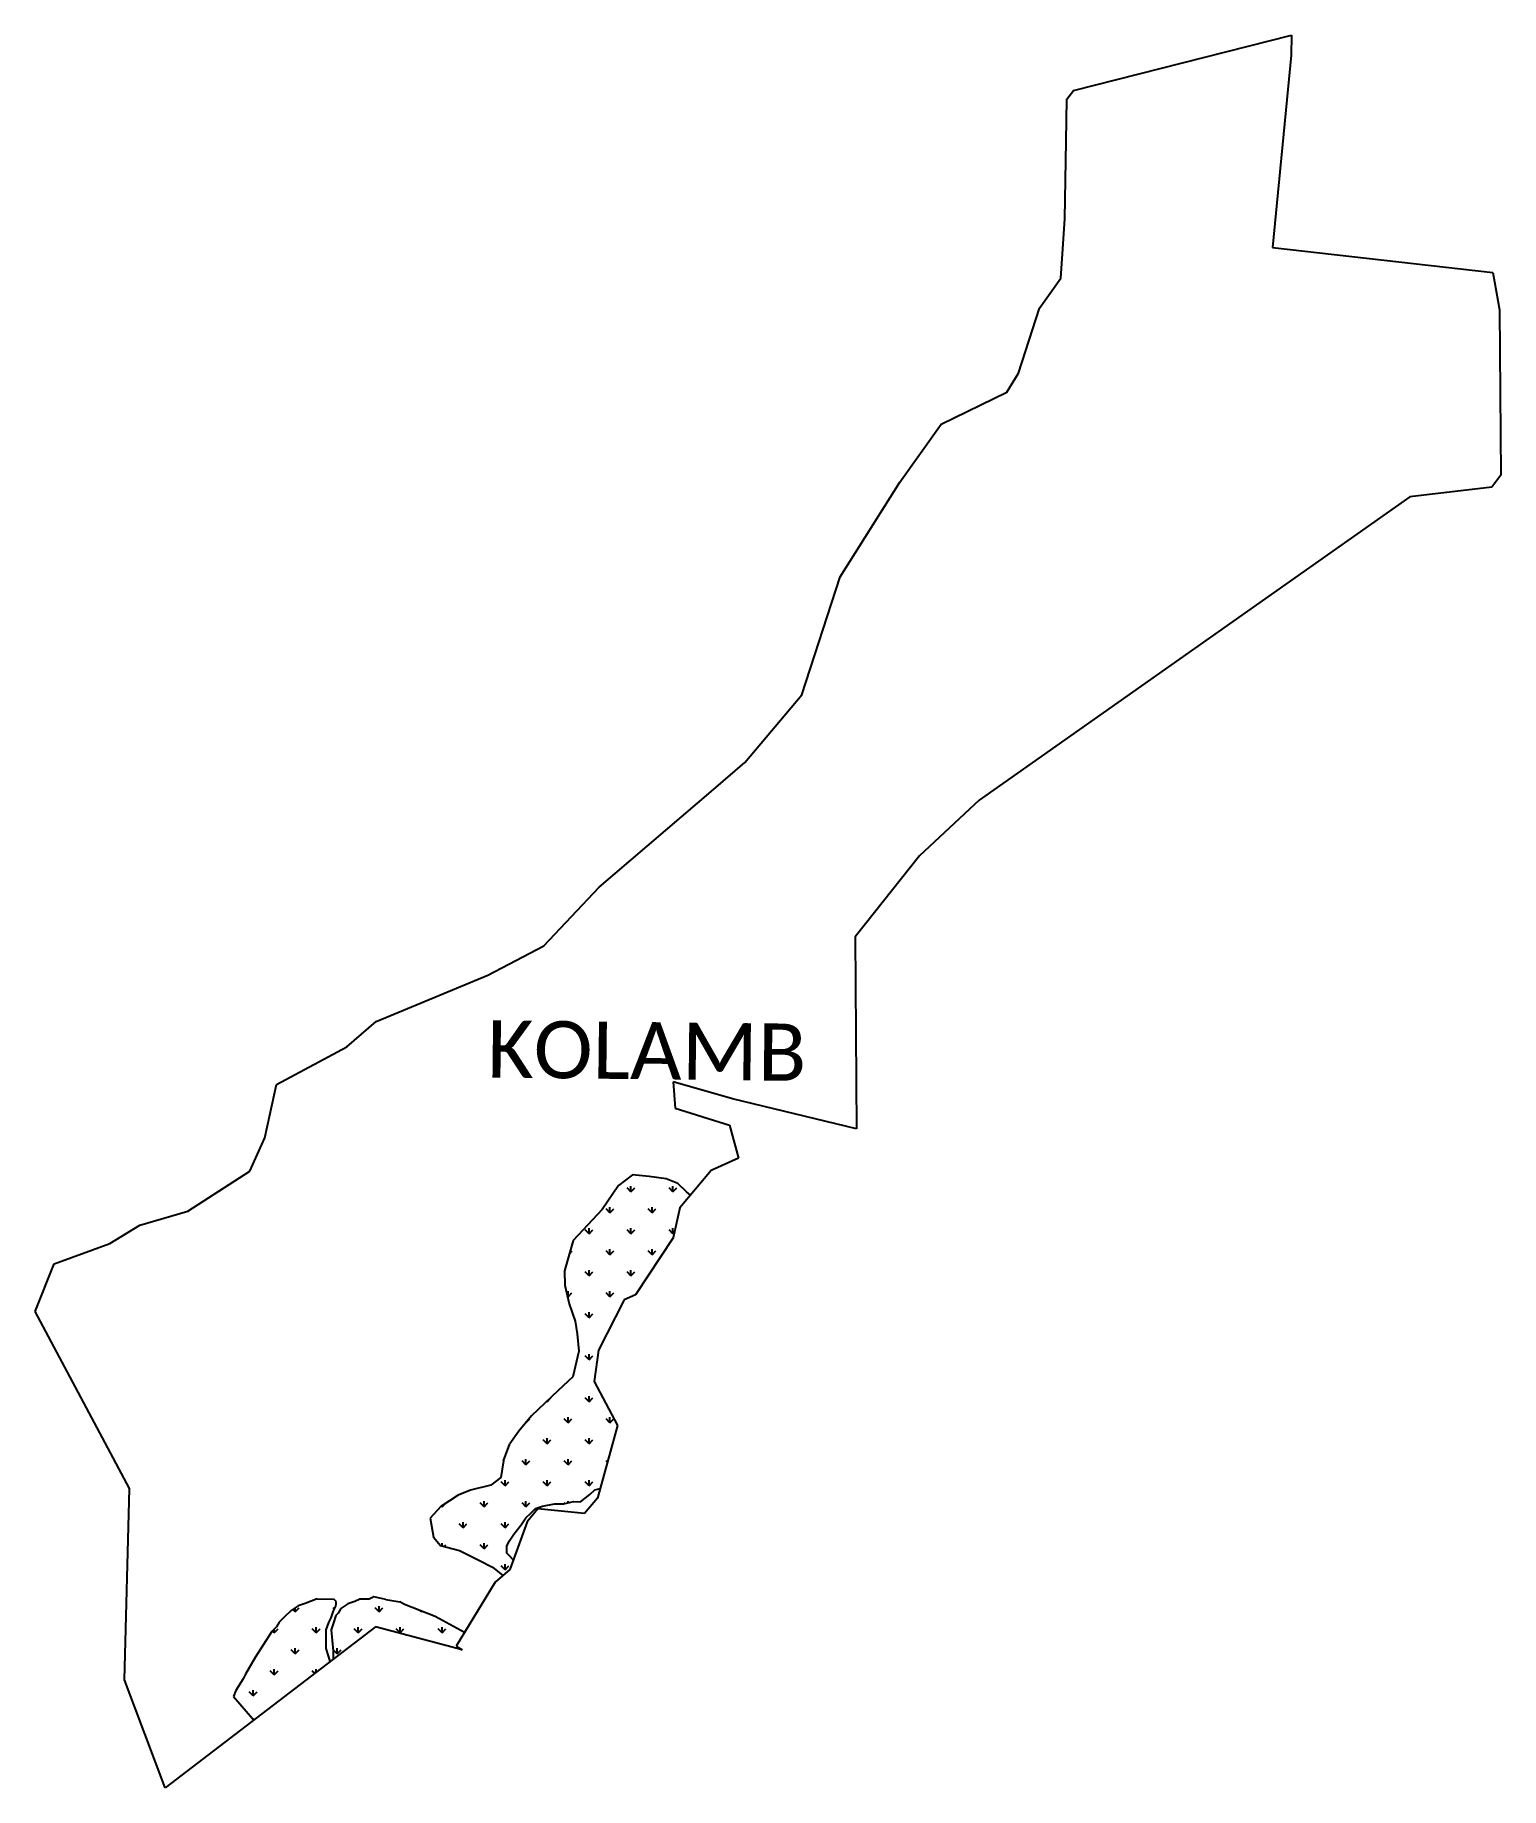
# Model space of a CAD drawing. Header units: metres. Extents: x 335632 to 338140, y 1777430 to 1780429.
import ezdxf

# ---------------------------------------------------------------- set-up
doc = ezdxf.new("R2010")
doc.units = ezdxf.units.M
doc.layers.add('MANGROOVES', color=112, linetype='Continuous')
doc.layers.add('VILLAGE NAME', color=250, linetype='Continuous')
doc.styles.add('MtXpl_Calibri', font='calibri.ttf')

msp = doc.modelspace()

# ---------------------------------------------------------------- linework, layer by layer
at = {"color": 3}
for p, q in [((337408.9, 1780334.2), (337781.9, 1780429.3)), ((337781.9, 1780429.3), (337781.6, 1780394.9)), ((337781.6, 1780394.9), (337749.8, 1780065.9)), ((337396.4, 1780247.6), (337397.6, 1780319.7)), ((337397.6, 1780319.7), (337408.9, 1780334.2)), ((337394.2, 1780114.8), (337396.4, 1780247.6)), ((337390.2, 1780055), (337394.2, 1780114.8)), ((337387.5, 1780013.1), (337390.2, 1780055)), ((337749.8, 1780065.9), (338126.7, 1780023)), ((337351, 1779962.1), (337387.5, 1780013.1)), ((338126.7, 1780023), (338137.7, 1779959.3)), ((337314.8, 1779850.7), (337351, 1779962.1)), ((338137.7, 1779959.3), (338140.4, 1779676.3)), ((337294.8, 1779818.1), (337314.8, 1779850.7)), ((337182.4, 1779763.4), (337294.8, 1779818.1)), ((337112.1, 1779664.3), (337182.4, 1779763.4)), ((337009.5, 1779502.1), (337112.1, 1779664.3)), ((338125, 1779655.5), (337984.3, 1779639.3)), ((338140.4, 1779676.3), (338125, 1779655.5)), ((337984.3, 1779639.3), (337247.7, 1779120.4)), ((336944.2, 1779300.6), (337009.5, 1779502.1)), ((336846.9, 1779184.6), (336944.2, 1779300.6)), ((336792.9, 1779138.5), (336846.9, 1779184.6)), ((336597.4, 1778971.5), (336792.9, 1779138.5)), ((337247.7, 1779120.4), (337145.7, 1779024.9)), ((337145.7, 1779024.9), (337035.6, 1778886.5)), ((336502.5, 1778871.1), (336597.4, 1778971.5)), ((336406.9, 1778820.5), (336502.5, 1778871.1)), ((337035.6, 1778886.5), (337038, 1778557.8)), ((336215.6, 1778741.2), (336406.9, 1778820.5)), ((336165.4, 1778697.8), (336215.6, 1778741.2)), ((336045.2, 1778633.6), (336165.4, 1778697.8)), ((336025.5, 1778542.3), (336045.2, 1778633.6)), ((336825.6, 1778609.2), (336724.3, 1778638.1)), ((336724.3, 1778638.1), (336727.6, 1778593.2)), ((337038, 1778557.8), (336825.6, 1778609.2)), ((336727.6, 1778593.2), (336820.4, 1778564)), ((335999.6, 1778485.6), (336025.5, 1778542.3)), ((336820.4, 1778564), (336835.9, 1778507.5)), ((335893.6, 1778416.6), (335999.6, 1778485.6)), ((336789, 1778486.3), (336735.6, 1778422.7)), ((336835.9, 1778507.5), (336789, 1778486.3)), ((336735.6, 1778422.7), (336724, 1778371.5)), ((335759.9, 1778361.3), (335811.6, 1778393.1)), ((335811.6, 1778393.1), (335893.6, 1778416.6)), ((335664.6, 1778327), (335759.9, 1778361.3)), ((336724, 1778371.5), (336659.3, 1778273.8)), ((335632.1, 1778245.4), (335664.6, 1778327)), ((336659.3, 1778273.8), (336640.1, 1778264.9)), ((335793.8, 1777942.3), (335632.1, 1778245.4)), ((336640.1, 1778264.9), (336596.2, 1778179)), ((336596.2, 1778179), (336588.6, 1778125.3)), ((336588.6, 1778125.3), (336629, 1778050.1)), ((336629, 1778050.1), (336594.7, 1777925.7)), ((335785, 1777615.2), (335793.8, 1777942.3)), ((336594.7, 1777925.7), (336572.4, 1777899.3)), ((336474, 1777885.1), (336444.3, 1777803.8)), ((336492.7, 1777907.6), (336474, 1777885.1)), ((336572.4, 1777899.3), (336492.7, 1777907.6)), ((336444.3, 1777803.8), (336419.3, 1777782.3)), ((336419.3, 1777782.3), (336352.9, 1777672.7)), ((336214.7, 1777705.8), (335854.5, 1777430)), ((336362.9, 1777666.1), (336214.7, 1777705.8)), ((336352.9, 1777672.7), (336362.9, 1777666.1)), ((335854.5, 1777430), (335785, 1777615.2))]:
    msp.add_line(p, q, dxfattribs=at)
at = {"layer": 'MANGROOVES'}
for p, q in [((336630.2, 1778460.8), (336602.3, 1778419.5)), ((336654.4, 1778478.8), (336630.2, 1778460.8)), ((336682.9, 1778476), (336654.4, 1778478.8)), ((336712.3, 1778472), (336682.9, 1778476)), ((336732, 1778464.4), (336712.3, 1778472)), ((336746.8, 1778450.2), (336732, 1778464.4)), ((336753.8, 1778444.3), (336746.8, 1778450.2)), ((336602.3, 1778419.5), (336552.8, 1778366.8)), ((336552.8, 1778366.8), (336538.1, 1778314.8)), ((336538.1, 1778314.8), (336538.4, 1778290.5)), ((336538.4, 1778290.5), (336546.1, 1778258.1)), ((336546.1, 1778258.1), (336556.2, 1778228.5)), ((336556.2, 1778228.5), (336559.7, 1778207)), ((336559.7, 1778207), (336562.8, 1778177.4)), ((336562.8, 1778177.4), (336552.1, 1778133.5)), ((336552.1, 1778133.5), (336527.1, 1778109.8)), ((336527.1, 1778109.8), (336481.6, 1778066.7)), ((336481.6, 1778066.7), (336459.9, 1778040.7)), ((336459.9, 1778040.7), (336444.7, 1778018.8)), ((336433.7, 1777989.9), (336444.7, 1778018.8)), ((336433.7, 1777989.9), (336429.2, 1777961.3)), ((336377.5, 1777939.7), (336356.3, 1777931)), ((336412.2, 1777948.3), (336377.5, 1777939.7)), ((336429.2, 1777961.3), (336412.2, 1777948.3)), ((336581.7, 1777931.8), (336589.9, 1777939.8)), ((336589.9, 1777939.8), (336599.2, 1777942.1)), ((336326.2, 1777911.6), (336308.1, 1777891.5)), ((336356.3, 1777931), (336326.2, 1777911.6)), ((336488.4, 1777908.3), (336500.6, 1777912.2)), ((336500.6, 1777912.2), (336520.9, 1777916.1)), ((336520.9, 1777916.1), (336537, 1777916)), ((336537, 1777916), (336553.3, 1777919.9)), ((336553.3, 1777919.9), (336565.4, 1777919.8)), ((336565.4, 1777919.8), (336581.7, 1777931.8)), ((336308.1, 1777891.5), (336314, 1777859.2)), ((336451.6, 1777864), (336463.9, 1777880.1)), ((336463.9, 1777880.1), (336472.1, 1777892.2)), ((336472.1, 1777892.2), (336480.3, 1777900.2)), ((336480.3, 1777900.2), (336488.4, 1777908.3)), ((336314, 1777859.2), (336326, 1777844.8)), ((336439.3, 1777843.9), (336443.4, 1777852)), ((336443.4, 1777852), (336451.6, 1777864)), ((336326, 1777844.8), (336358.3, 1777836.5)), ((336358.3, 1777836.5), (336390.5, 1777820)), ((336390.5, 1777820), (336414.7, 1777807.7)), ((336439.2, 1777831.7), (336439.3, 1777839.8)), ((336443.2, 1777827.7), (336439.2, 1777831.7)), ((336439.3, 1777839.8), (336439.3, 1777843.9)), ((336450.4, 1777820.4), (336443.2, 1777827.7)), ((336414.7, 1777807.7), (336432.3, 1777793.4)), ((336070.1, 1777733.5), (336057.8, 1777721.5)), ((336082.3, 1777741.5), (336070.1, 1777733.5)), ((336094.4, 1777745.5), (336082.3, 1777741.5)), ((336114.8, 1777753.4), (336094.4, 1777745.5)), ((336114.8, 1777753.4), (336143.1, 1777753.2)), ((336138.8, 1777720.8), (336142.9, 1777733)), ((336142.9, 1777733), (336147, 1777741)), ((336147.1, 1777749.1), (336143.1, 1777753.2)), ((336147, 1777741), (336147.1, 1777745.1)), ((336147.1, 1777745.1), (336147.1, 1777749.1)), ((336155.1, 1777736.9), (336151, 1777728.8)), ((336167.3, 1777744.9), (336155.1, 1777736.9)), ((336179.5, 1777748.8), (336167.3, 1777744.9)), ((336187.6, 1777752.8), (336179.5, 1777748.8)), ((336199.8, 1777752.7), (336187.6, 1777752.8)), ((336203.8, 1777752.7), (336199.8, 1777752.7)), ((336211.9, 1777756.7), (336203.8, 1777752.7)), ((336232.1, 1777752.5), (336211.9, 1777756.7)), ((336232.1, 1777752.5), (336256.4, 1777748.2)), ((336264.4, 1777744.1), (336256.4, 1777748.2)), ((336316.9, 1777723.4), (336264.4, 1777744.1)), ((336041.5, 1777701.4), (336037.4, 1777697.4)), ((336045.5, 1777705.4), (336041.5, 1777701.4)), ((336049.7, 1777713.5), (336045.5, 1777705.4)), ((336057.8, 1777721.5), (336049.7, 1777713.5)), ((336130.3, 1777680.4), (336130.5, 1777700.7)), ((336130.5, 1777700.7), (336134.7, 1777712.8)), ((336134.7, 1777712.8), (336138.8, 1777720.8)), ((336142.8, 1777712.7), (336138.6, 1777700.6)), ((336138.6, 1777700.6), (336142.4, 1777664.1)), ((336146.9, 1777724.8), (336142.8, 1777712.7)), ((336151, 1777728.8), (336146.9, 1777724.8)), ((336367, 1777695.9), (336316.9, 1777723.4)), ((336037.4, 1777697.4), (336008.7, 1777653.1)), ((336130.2, 1777668.3), (336130.3, 1777680.4)), ((336008.7, 1777653.1), (335992.3, 1777624.9)), ((336134.2, 1777656.1), (336130.2, 1777668.3)), ((336137.3, 1777646.5), (336134.2, 1777656.1)), ((336142.4, 1777664.1), (336142.3, 1777656)), ((336142.3, 1777656), (336142.4, 1777650.4)), ((335988.2, 1777616.8), (335975.8, 1777596.7)), ((335992.3, 1777624.9), (335988.2, 1777616.8)), ((335975.8, 1777596.7), (335971.7, 1777586.6)), ((335971.7, 1777586.6), (336004.4, 1777548.6)), ((336004.4, 1777548.6), (336005.9, 1777545.9))]:
    msp.add_line(p, q, dxfattribs=at)
at = {"layer": 'MANGROOVES', "linetype": 'Continuous'}
for p, q in [((336651.8, 1778449.9), (336645.1, 1778456.7)), ((336651.8, 1778449.9), (336651.8, 1778459.4)), ((336651.8, 1778449.9), (336658.6, 1778456.7)), ((336723.7, 1778449.9), (336716.9, 1778456.7)), ((336723.7, 1778449.9), (336723.7, 1778459.4)), ((336723.7, 1778449.9), (336730.4, 1778456.7)), ((336615.9, 1778414), (336609.2, 1778420.7)), ((336615.9, 1778414), (336615.9, 1778423.5)), ((336615.9, 1778414), (336622.7, 1778420.7)), ((336687.8, 1778414), (336681, 1778420.7)), ((336687.8, 1778414), (336687.8, 1778423.5)), ((336687.8, 1778414), (336694.5, 1778420.7)), ((336580, 1778378.1), (336573.3, 1778384.8)), ((336580, 1778378.1), (336580, 1778387.6)), ((336580, 1778378.1), (336586.7, 1778384.8)), ((336651.8, 1778378.1), (336645.1, 1778384.8)), ((336651.8, 1778378.1), (336651.8, 1778387.6)), ((336651.8, 1778378.1), (336658.6, 1778384.8)), ((336723.7, 1778378.1), (336716.9, 1778384.8)), ((336723.7, 1778378.1), (336723.7, 1778387.6)), ((336723.7, 1778378.1), (336726, 1778380.4)), ((336546.5, 1778344.6), (336550.8, 1778348.9)), ((336615.9, 1778342.2), (336609.2, 1778348.9)), ((336615.9, 1778342.2), (336615.9, 1778351.7)), ((336615.9, 1778342.2), (336622.7, 1778348.9)), ((336687.8, 1778342.2), (336681, 1778348.9)), ((336687.8, 1778342.2), (336687.8, 1778351.7)), ((336687.8, 1778342.2), (336694.5, 1778348.9)), ((336580, 1778306.2), (336573.3, 1778313)), ((336580, 1778306.2), (336580, 1778315.8)), ((336580, 1778306.2), (336586.7, 1778313)), ((336651.8, 1778306.2), (336645.1, 1778313)), ((336651.8, 1778306.2), (336651.8, 1778315.8)), ((336651.8, 1778306.2), (336658.6, 1778313)), ((336544.1, 1778270.3), (336542.9, 1778271.5)), ((336544.1, 1778270.3), (336544.1, 1778279.8)), ((336544.1, 1778270.3), (336550.8, 1778277.1)), ((336615.9, 1778270.3), (336609.2, 1778277.1)), ((336615.9, 1778270.3), (336615.9, 1778279.8)), ((336615.9, 1778270.3), (336622.7, 1778277.1)), ((336580, 1778234.4), (336573.3, 1778241.1)), ((336580, 1778234.4), (336580, 1778243.9)), ((336580, 1778234.4), (336586.7, 1778241.1)), ((336609.4, 1778205), (336609.2, 1778205.2)), ((336580, 1778162.6), (336573.3, 1778169.3)), ((336580, 1778162.6), (336580, 1778172.1)), ((336580, 1778162.6), (336586.7, 1778169.3)), ((336508.2, 1778090.7), (336507.6, 1778091.3)), ((336508.2, 1778090.7), (336514.9, 1778097.4)), ((336508.2, 1778090.7), (336508.2, 1778091.9)), ((336580, 1778090.7), (336573.3, 1778097.4)), ((336580, 1778090.7), (336580, 1778100.2)), ((336580, 1778090.7), (336586.7, 1778097.4)), ((336472.2, 1778054.8), (336479, 1778061.5)), ((336544.1, 1778054.8), (336537.3, 1778061.5)), ((336544.1, 1778054.8), (336544.1, 1778064.3)), ((336544.1, 1778054.8), (336550.8, 1778061.5)), ((336615.9, 1778054.8), (336609.2, 1778061.5)), ((336615.9, 1778054.8), (336615.9, 1778064.3)), ((336615.9, 1778054.8), (336622.7, 1778061.5)), ((336472.2, 1778054.8), (336471.9, 1778055.1)), ((336472.2, 1778054.8), (336472.2, 1778055.5)), ((336508.2, 1778018.9), (336501.4, 1778025.6)), ((336508.2, 1778018.9), (336508.2, 1778028.4)), ((336508.2, 1778018.9), (336514.9, 1778025.6)), ((336580, 1778018.9), (336573.3, 1778025.6)), ((336580, 1778018.9), (336580, 1778028.4)), ((336580, 1778018.9), (336586.7, 1778025.6)), ((336472.2, 1777982.9), (336465.5, 1777989.7)), ((336472.2, 1777982.9), (336472.2, 1777992.5)), ((336472.2, 1777982.9), (336479, 1777989.7)), ((336544.1, 1777982.9), (336537.3, 1777989.7)), ((336544.1, 1777982.9), (336544.1, 1777992.5)), ((336544.1, 1777982.9), (336550.8, 1777989.7)), ((336611.7, 1777987.2), (336609.2, 1777989.7)), ((336436.3, 1777947), (336429.6, 1777953.8)), ((336436.3, 1777947), (336436.3, 1777956.6)), ((336436.3, 1777947), (336443.1, 1777953.8)), ((336508.2, 1777947), (336501.4, 1777953.8)), ((336508.2, 1777947), (336508.2, 1777956.6)), ((336508.2, 1777947), (336514.9, 1777953.8)), ((336580, 1777947), (336573.3, 1777953.8)), ((336580, 1777947), (336580, 1777956.6)), ((336580, 1777947), (336586.7, 1777953.8)), ((336328.6, 1777911.1), (336327.3, 1777912.3)), ((336328.6, 1777911.1), (336334.2, 1777916.7)), ((336328.6, 1777911.1), (336328.6, 1777913.1)), ((336400.4, 1777911.1), (336393.7, 1777917.8)), ((336400.4, 1777911.1), (336400.4, 1777920.6)), ((336400.4, 1777911.1), (336407.1, 1777917.8)), ((336472.2, 1777911.1), (336465.5, 1777917.8)), ((336472.2, 1777911.1), (336472.2, 1777920.6)), ((336472.2, 1777911.1), (336479, 1777917.8)), ((336538.8, 1777916.4), (336537.3, 1777917.8)), ((336544.1, 1777917.7), (336544.1, 1777920.6)), ((336364.5, 1777875.2), (336357.7, 1777881.9)), ((336364.5, 1777875.2), (336364.5, 1777884.7)), ((336364.5, 1777875.2), (336371.2, 1777881.9)), ((336436.3, 1777875.2), (336429.6, 1777881.9)), ((336436.3, 1777875.2), (336436.3, 1777884.7)), ((336436.3, 1777875.2), (336443.1, 1777881.9)), ((336328.6, 1777844.1), (336328.6, 1777848.8)), ((336332.4, 1777843.1), (336335.3, 1777846)), ((336400.4, 1777839.3), (336393.7, 1777846)), ((336400.4, 1777839.3), (336400.4, 1777848.8)), ((336400.4, 1777839.3), (336407.1, 1777846)), ((336436.3, 1777803.3), (336429.6, 1777810.1)), ((336436.3, 1777803.3), (336436.3, 1777812.9)), ((336436.3, 1777803.3), (336443.1, 1777810.1)), ((336077.1, 1777731.5), (336073.1, 1777735.5)), ((336077.1, 1777731.5), (336077.1, 1777738.2)), ((336077.1, 1777731.5), (336083.8, 1777738.2)), ((336144.5, 1777736), (336142.2, 1777738.2)), ((336220.8, 1777731.5), (336214.1, 1777738.2)), ((336220.8, 1777731.5), (336220.8, 1777741)), ((336220.8, 1777731.5), (336227.5, 1777738.2)), ((336292.6, 1777731.5), (336290.2, 1777734)), ((336292.6, 1777731.5), (336292.6, 1777733)), ((336292.6, 1777731.5), (336293.7, 1777732.6)), ((336041.2, 1777695.6), (336047.9, 1777702.3)), ((336041.2, 1777695.6), (336041.2, 1777701.1)), ((336113, 1777695.6), (336106.3, 1777702.3)), ((336113, 1777695.6), (336113, 1777705.1)), ((336113, 1777695.6), (336119.8, 1777702.3)), ((336184.9, 1777695.6), (336178.1, 1777702.3)), ((336184.9, 1777695.6), (336184.9, 1777705.1)), ((336184.9, 1777695.6), (336191.6, 1777702.3)), ((336256.7, 1777695.6), (336250, 1777702.3)), ((336256.7, 1777695.6), (336256.7, 1777705.1)), ((336256.7, 1777695.6), (336263.4, 1777702.3)), ((336328.6, 1777695.6), (336321.8, 1777702.3)), ((336328.6, 1777695.6), (336328.6, 1777705.1)), ((336328.6, 1777695.6), (336335.3, 1777702.3)), ((336041.2, 1777695.6), (336038.4, 1777698.4)), ((336077.1, 1777659.7), (336070.4, 1777666.4)), ((336077.1, 1777659.7), (336077.1, 1777669.2)), ((336077.1, 1777659.7), (336083.8, 1777666.4)), ((336148.9, 1777659.7), (336142.2, 1777666.4)), ((336148.9, 1777659.7), (336148.9, 1777669.2)), ((336148.9, 1777659.7), (336155.7, 1777666.4)), ((336041.2, 1777623.7), (336034.4, 1777630.5)), ((336041.2, 1777623.7), (336041.2, 1777633.3)), ((336041.2, 1777623.7), (336047.9, 1777630.5)), ((336110.6, 1777626.1), (336106.3, 1777630.5)), ((336113, 1777627.9), (336113, 1777633.3)), ((336005.3, 1777587.8), (335998.5, 1777594.6)), ((336005.3, 1777587.8), (336005.3, 1777597.3)), ((336005.3, 1777587.8), (336012, 1777594.6))]:
    msp.add_line(p, q, dxfattribs=at)

# ---------------------------------------------------------------- texts
at = {"layer": 'VILLAGE NAME', "style": 'MtXpl_Calibri'}
msp.add_text('KOLAMB', height=97.83, rotation=359.3742, dxfattribs=at).set_placement((336405.6, 1778645.6))

doc.saveas('drawing.dxf')
